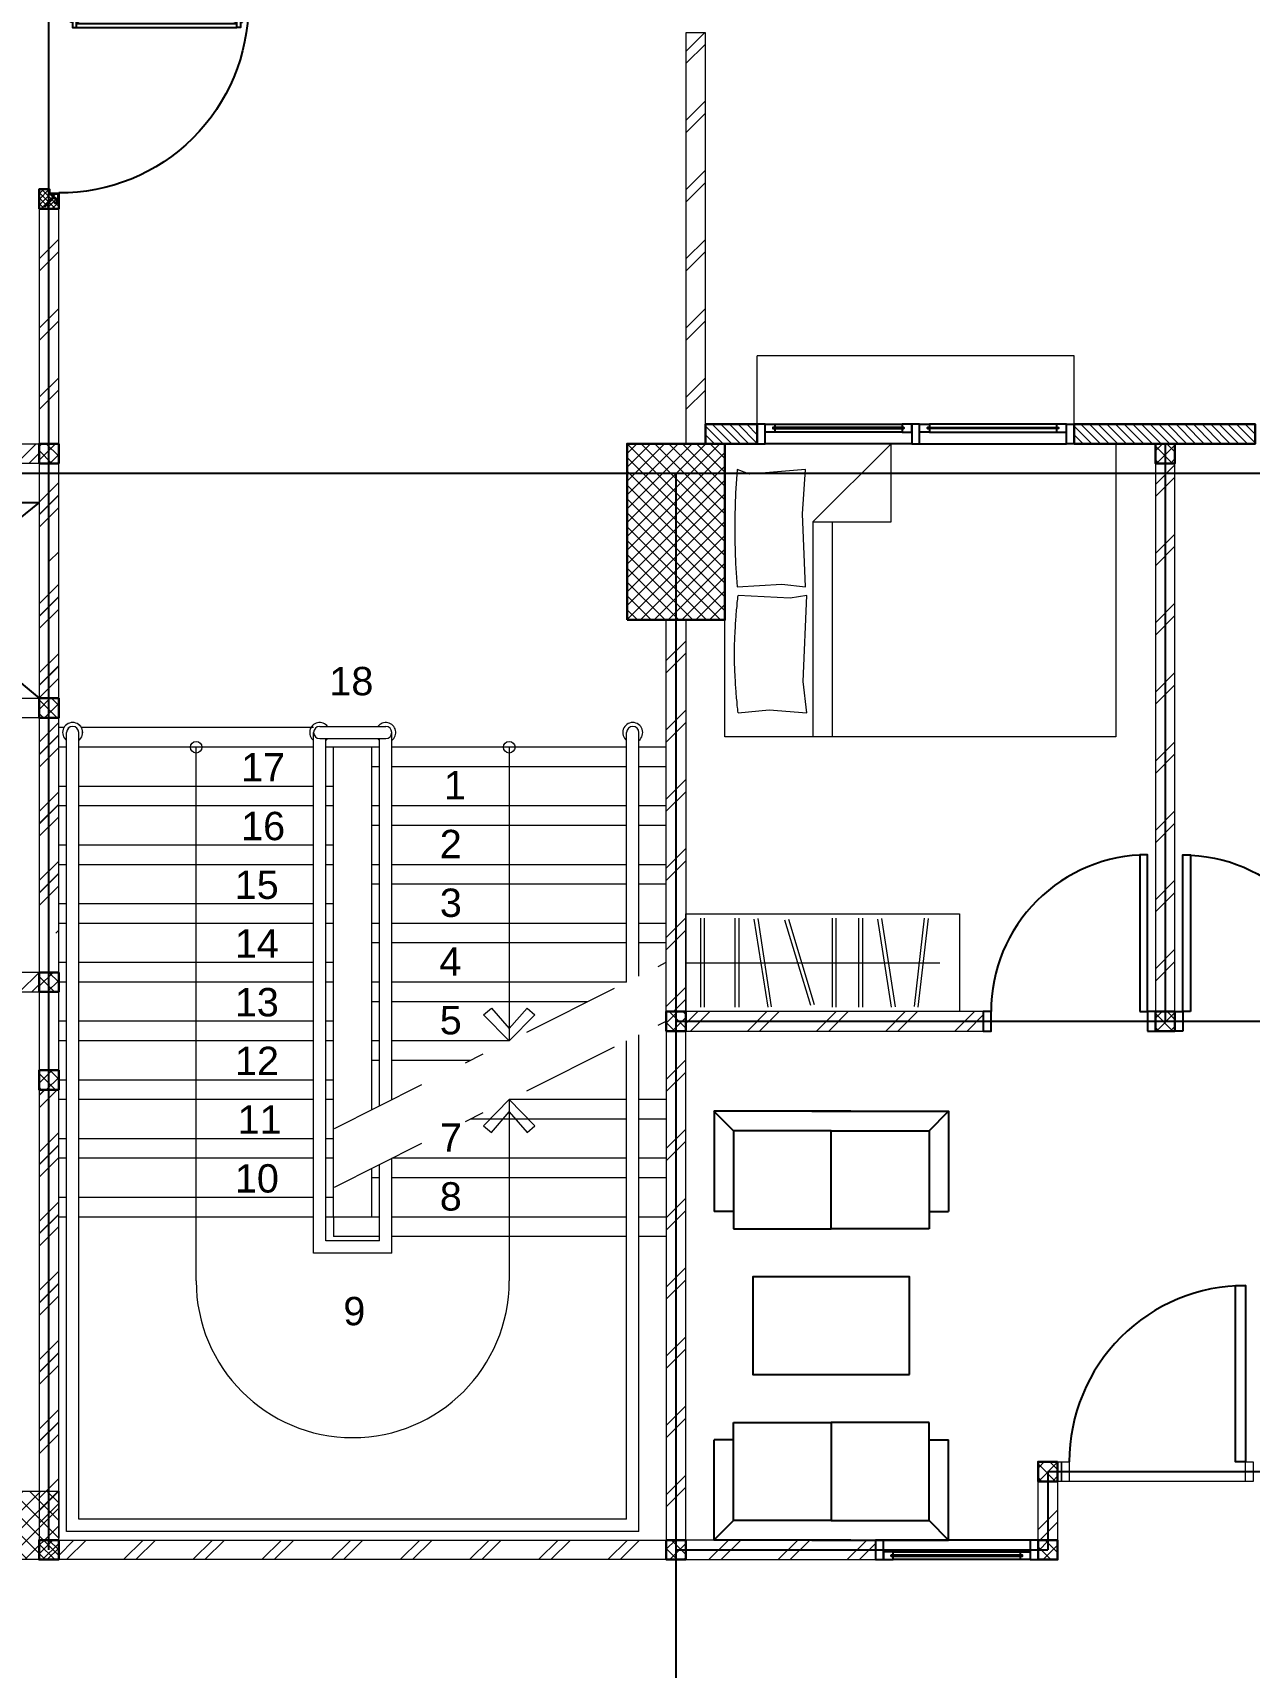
# Model space of a CAD drawing. Header units: millimetres. Extents: x -324 to 75, y -297 to 70.
# Drawn here: x -44.99 to -38.78, y 4.88 to 13.23 of the extents above; entities that cross this region are included whole.
import ezdxf

# ---------------------------------------------------------------- set-up
doc = ezdxf.new("R2010")
doc.units = ezdxf.units.MM
doc.linetypes.add('ACAD_ISO02W100', pattern=[15, 12, -3])
doc.linetypes.add('DASHDOT', pattern=[1, 0.5, -0.25, 0, -0.25])
doc.layers.get('defpoints').update_dxf_attribs({"color": 1})
for name, color, linetype, lineweight in [('ars', 11, 'Continuous', 0), ('ars @ 1', 11, 'Continuous', 0), ('ARSIR', 31, 'Continuous', 5), ('KOL', 1, 'Continuous', 30), ('KOLOM', 4, 'Continuous', 9), ('lan', 7, 'Continuous', 15), ('NOT', 7, 'Continuous', 20), ('Stair', 7, 'Continuous', 15), ('tem', 5, 'Continuous', 20)]:
    doc.layers.add(name, color=color, linetype=linetype, lineweight=lineweight)
doc.layers.add('as', color=1, linetype='Continuous', plot=False)
for name, color, linetype in [('FURNITURE', 68, 'Continuous'), ('HID', 1, 'Continuous'), ('Kusen', 30, 'Continuous'), ('STL', 6, 'Continuous')]:
    doc.layers.add(name, color=color, linetype=linetype)
doc.styles.get("Standard").update_dxf_attribs({"font": 'arial.ttf'})
pattern_1 = [(225, (1.1, 1e-06), (-0.014142, 0.014142), []), (135, (1.1, 1e-06), (0.014142, 0.014142), [])]
pattern_2 = [(315, (-2e-13, 1e-06), (0.014142, 0.014142), []), (45, (-2e-13, 1e-06), (-0.014142, 0.014142), [])]
pattern_3 = [(45, (55.7438, -0.8551), (-0.1767767, 0.1767767), []), (45, (55.8063, -0.8551), (-0.1767767, 0.1767767), [])]

# ---------------------------------------------------------------- blocks, each defined once
blk = doc.blocks.new("k2'")
at = {"layer": 'ars'}
h = blk.add_hatch(dxfattribs=at)
h.set_pattern_fill('_USER', color=256, scale=0.05, angle=45, double=1, pattern_type=0)
h.set_pattern_definition([(45, (0, -4.95), (-0.03535534, 0.03535534), []), (135, (0, -4.95), (-0.03535534, -0.03535534), [])])
h.paths.add_polyline_path([(-0.25, -0.45), (0.25, -0.45), (0.25, 0.45), (-0.25, 0.45)])
at = {"layer": 'KOL'}
blk.add_lwpolyline([(-0.25, -0.45), (0.25, -0.45), (0.25, 0.45), (-0.25, 0.45)], close=True, dxfattribs=at)
blk = doc.blocks.new('K 10.10')
at = {"layer": 'ars'}
h = blk.add_hatch(dxfattribs=at)
h.set_pattern_fill('_USER', color=256, scale=0.05, angle=45, double=1, pattern_type=0)
h.set_pattern_definition([(45, (0, 0), (-0.035355339, 0.035355339), []), (135, (0, 0), (-0.035355339, -0.035355339), [])])
h.paths.add_polyline_path([(1560.5383, 1380.4069), (1560.6383, 1380.4069), (1560.6383, 1380.5069), (1560.5383, 1380.5069)])
at = {"layer": 'KOL'}
blk.add_lwpolyline([(1560.5383, 1380.4069), (1560.6383, 1380.4069), (1560.6383, 1380.5069), (1560.5383, 1380.5069)], close=True, dxfattribs=at)
blk = doc.blocks.new('D-P90')
at = {"layer": 'ars'}
h = blk.add_hatch(dxfattribs=at)
h.set_pattern_fill('ANSI37', color=256, scale=0.005, angle=-90, style=0)
h.set_pattern_definition([(45, (-1350.94906, -1248.591899), (0.01122532015, -0.01122532015), []), (315, (-1350.94906, -1248.591899), (-0.01122532015, -0.01122532015), [])])
h.paths.add_polyline_path([(0.009, -0.1833, -0.414214), (0.01, -0.1843), (0.01, -1.1162, -0.414214), (0.009, -1.1172), (-0.0345, -1.1172, 0.414214), (-0.037, -1.1197), (-0.037, -1.142, -1), (-0.0385, -1.142), (-0.0385, -0.1585, -1), (-0.037, -0.1585), (-0.037, -0.1808, 0.414214), (-0.0345, -0.1833)])
at = {"layer": 'as'}
for p, q in [((-0.0395, -0.1577), (-0.0457, -0.1577)), ((-0.0425, -0.1608), (-0.0425, -0.1546))]:
    blk.add_line(p, q, dxfattribs=at)
at = {"layer": 'HID'}
for p, q in [((-0.0437, -0.1248), (-0.0915, -0.077)), ((-0.0423, -0.1234), (-0.0907, -0.075)), ((0.9423, -0.1234), (0.9907, -0.075)), ((0.9437, -0.1248), (0.9915, -0.077)), ((-0.0657, -0.147), (-0.023, -0.1043)), ((-0.0628, -0.147), (-0.023, -0.1072)), ((0.9657, -0.147), (0.923, -0.1043)), ((0.9628, -0.147), (0.923, -0.1072))]:
    blk.add_line(p, q, dxfattribs=at)
for points in [[(-0.0439, -0.1252), (-0.044, -0.1251), (-0.042, -0.1231), (-0.0419, -0.1232)], [(0.9439, -0.1252), (0.944, -0.1251), (0.942, -0.1231), (0.9419, -0.1232)]]:
    blk.add_lwpolyline(points, dxfattribs=at)
at = {"layer": 'KOL'}
blk.add_line((0.97, -0.13), (0.97, -0.15), dxfattribs=at)
at = {"layer": 'Kusen'}
for p, q in [((-0.0422, -0.1567), (-0.0378, -0.1577)), ((-0.0419, -0.1553), (-0.0376, -0.1562))]:
    blk.add_line(p, q, dxfattribs=at)
at = {"layer": 'Kusen', "ltscale": 2}
for p, q in [((-0.0986, -0.2206), (-0.0986, -1.0599)), ((-0.0786, -0.2406), (-0.0786, -1.0599)), ((-0.074, -0.2106), (-0.04, -0.2106)), ((-0.074, -0.2206), (-0.074, -0.2106)), ((-0.074, -0.2506), (-0.074, -0.2406)), ((-0.0615, -0.2506), (-0.0615, -0.2106)), ((-0.04, -0.2506), (-0.04, -0.2106)), ((0.0455, -0.2106), (0.0115, -0.2106)), ((0.0115, -0.2506), (0.0115, -0.2106)), ((0.033, -0.2506), (0.033, -0.2106)), ((0.0455, -0.2206), (0.0455, -0.2106)), ((0.0455, -0.2506), (0.0455, -0.2406)), ((0.0528, -0.2406), (0.0528, -1.0599)), ((0.0728, -0.2206), (0.0728, -1.0599)), ((-0.074, -0.2506), (-0.04, -0.2506)), ((0.0455, -0.2506), (0.0115, -0.2506)), ((-0.074, -1.0499), (-0.04, -1.0499)), ((-0.074, -1.0499), (-0.074, -1.0599)), ((-0.074, -1.0799), (-0.074, -1.0899)), ((-0.0615, -1.0499), (-0.0615, -1.0899)), ((-0.04, -1.0499), (-0.04, -1.0899)), ((0.0455, -1.0499), (0.0115, -1.0499)), ((0.0115, -1.0499), (0.0115, -1.0899)), ((0.033, -1.0499), (0.033, -1.0899)), ((0.0455, -1.0499), (0.0455, -1.0599)), ((0.0455, -1.0799), (0.0455, -1.0899)), ((-0.074, -1.0899), (-0.04, -1.0899)), ((0.0455, -1.0899), (0.0115, -1.0899))]:
    blk.add_line(p, q, dxfattribs=at)
for points in [[(-0.0986, -0.2406), (-0.0615, -0.2406), (-0.0615, -0.2206), (-0.0986, -0.2206), (-0.0986, -0.2406)], [(0.0728, -0.2406), (0.033, -0.2406), (0.033, -0.2206), (0.0728, -0.2206), (0.0728, -0.2406)], [(-0.1013, -1.0599), (-0.0615, -1.0599), (-0.0615, -1.0799), (-0.1013, -1.0799), (-0.1013, -1.0599)], [(0.0728, -1.0599), (0.033, -1.0599), (0.033, -1.0799), (0.0728, -1.0799), (0.0728, -1.0599)]]:
    blk.add_lwpolyline(points, dxfattribs=at)
at = {"layer": 'Kusen'}
blk.add_circle((-0.0425, -0.1577), 0.001, dxfattribs=at)
for radius, start, end in [(0.0025, 75.78042, 11.38506), (0.9611, 270, 0.45972)]:
    blk.add_arc((-0.0425, -0.1577), radius, start, end, dxfattribs=at)
at = {"layer": 'STL'}
for p, q in [((-0.0385, -0.1585), (-0.0385, -1.142)), ((-0.037, -0.1808), (-0.037, -0.1585)), ((-0.0345, -0.1833), (0.009, -0.1833)), ((0.01, -0.1843), (0.01, -1.1162)), ((-0.037, -1.1197), (-0.037, -1.142)), ((-0.0345, -1.1172), (0.009, -1.1172))]:
    blk.add_line(p, q, dxfattribs=at)
for points in [[(0, -0.1002), (0, -0.1032), (-0.0185, -0.1032, 0.414214), (-0.02, -0.1047), (-0.02, -0.148, -0.414214), (-0.022, -0.15), (-0.068, -0.15, -0.414214), (-0.07, -0.148), (-0.07, -0.13), (-0.067, -0.13), (-0.067, -0.1455, 0.414214), (-0.0655, -0.147), (-0.0245, -0.147, 0.414214), (-0.023, -0.1455), (-0.023, -0.1022, -0.414214), (-0.021, -0.1002)], [(0.9, -0.1002), (0.9, -0.1032), (0.9185, -0.1032, -0.414214), (0.92, -0.1047), (0.92, -0.148, 0.414214), (0.922, -0.15), (0.968, -0.15, 0.414214), (0.97, -0.148), (0.97, -0.13), (0.967, -0.13), (0.967, -0.1455, -0.414214), (0.9655, -0.147), (0.9245, -0.147, -0.414214), (0.923, -0.1455), (0.923, -0.1022, 0.414214), (0.921, -0.1002)]]:
    blk.add_lwpolyline(points, format="xyb", close=True, dxfattribs=at)
blk.add_lwpolyline([(0.009, -0.1818), (-0.0345, -0.1818, -0.414214), (-0.0355, -0.1808), (-0.0355, -0.1585, 1), (-0.04, -0.1585), (-0.04, -1.142, 1), (-0.0355, -1.142), (-0.0355, -1.1197, -0.414214), (-0.0345, -1.1187), (0.009, -1.1187, 0.414214), (0.0115, -1.1162), (0.0115, -0.1843)], format="xyb", dxfattribs=at)
for centre, radius, start, end in [((-0.0377, -0.1585), 0.00075, 0, 180), ((-0.0345, -0.1808), 0.0025, 180, 270), ((0.009, -0.1843), 0.0025, 360, 90), ((0.009, -0.1843), 0.001, 360, 90), ((-0.0377, -1.142), 0.00075, 180, 0), ((-0.0345, -1.1197), 0.0025, 90, 180), ((0.009, -1.1162), 0.001, 270, 0)]:
    blk.add_arc(centre, radius, start, end, dxfattribs=at)
blk = doc.blocks.new('PINTU DARURAT')
at = {"layer": 'ARSIR'}
h = blk.add_hatch(dxfattribs=at)
h.set_pattern_fill('_USER', color=256, scale=0.02, angle=315, style=0, double=1, pattern_type=0)
h.set_pattern_definition(pattern_2)
edge = h.paths.add_edge_path()
edge.add_line((0, 0), (0.1, 0))
edge.add_line((0.1, 0), (0.1, 0.0502))
edge.add_line((0.1, 0.0502), (0.077, 0.0502))
edge.add_line((0.077, 0.0502), (0.077, 0.0955))
edge.add_arc((0.0755, 0.0955), 0.0015, 360, 450)
edge.add_line((0.0755, 0.097), (0.0345, 0.097))
edge.add_arc((0.0345, 0.0955), 0.0015, 90, 180)
edge.add_line((0.033, 0.0955), (0.033, 0.08))
edge.add_line((0.033, 0.08), (0.03, 0.08))
edge.add_line((0.03, 0.08), (0.03, 0.1))
edge.add_line((0.03, 0.1), (0, 0.1))
edge.add_line((0, 0.1), (0, 0))
h = blk.add_hatch(dxfattribs=at)
h.set_pattern_fill('_USER', color=256, scale=0.02, angle=315, style=0, double=1, pattern_type=0)
h.set_pattern_definition(pattern_2)
edge = h.paths.add_edge_path()
edge.add_line((0, 0), (0.1, 0))
edge.add_line((0.1, 0), (0.1, 0.0502))
edge.add_line((0.1, 0.0502), (0.077, 0.0502))
edge.add_line((0.077, 0.0502), (0.077, 0.0955))
edge.add_arc((0.0755, 0.0955), 0.0015, 360, 450)
edge.add_line((0.0755, 0.097), (0.0345, 0.097))
edge.add_arc((0.0345, 0.0955), 0.0015, 90, 180)
edge.add_line((0.033, 0.0955), (0.033, 0.08))
edge.add_line((0.033, 0.08), (0.03, 0.08))
edge.add_line((0.03, 0.08), (0.03, 0.1))
edge.add_line((0.03, 0.1), (0, 0.1))
edge.add_line((0, 0.1), (0, 0))
h = blk.add_hatch(dxfattribs=at)
h.set_pattern_fill('_USER', color=256, scale=0.02, angle=315, style=0, double=1, pattern_type=0)
h.set_pattern_definition(pattern_1)
edge = h.paths.add_edge_path()
edge.add_line((1.1, 0), (1, 0))
edge.add_line((1, 0), (1, 0.0502))
edge.add_line((1, 0.0502), (1.023, 0.0502))
edge.add_line((1.023, 0.0502), (1.023, 0.0955))
edge.add_arc((1.0245, 0.0955), 0.0015, -630, -540, ccw=False)
edge.add_line((1.0245, 0.097), (1.0655, 0.097))
edge.add_arc((1.0655, 0.0955), 0.0015, -360, -270, ccw=False)
edge.add_line((1.067, 0.0955), (1.067, 0.08))
edge.add_line((1.067, 0.08), (1.07, 0.08))
edge.add_line((1.07, 0.08), (1.07, 0.1))
edge.add_line((1.07, 0.1), (1.1, 0.1))
edge.add_line((1.1, 0.1), (1.1, 0))
h = blk.add_hatch(dxfattribs=at)
h.set_pattern_fill('_USER', color=256, scale=0.02, angle=315, style=0, double=1, pattern_type=0)
h.set_pattern_definition(pattern_1)
edge = h.paths.add_edge_path()
edge.add_line((1.1, 0), (1, 0))
edge.add_line((1, 0), (1, 0.0502))
edge.add_line((1, 0.0502), (1.023, 0.0502))
edge.add_line((1.023, 0.0502), (1.023, 0.0955))
edge.add_arc((1.0245, 0.0955), 0.0015, -630, -540, ccw=False)
edge.add_line((1.0245, 0.097), (1.0655, 0.097))
edge.add_arc((1.0655, 0.0955), 0.0015, -360, -270, ccw=False)
edge.add_line((1.067, 0.0955), (1.067, 0.08))
edge.add_line((1.067, 0.08), (1.07, 0.08))
edge.add_line((1.07, 0.08), (1.07, 0.1))
edge.add_line((1.07, 0.1), (1.1, 0.1))
edge.add_line((1.1, 0.1), (1.1, 0))
at = {"layer": 'KOL'}
blk.add_line((1.1, 0.1), (1.1, 0), dxfattribs=at)
blk.add_line((1.1, 0.1), (1.1, 0), dxfattribs=at)
blk.add_line((1.1, 0.1), (1.1, 0), dxfattribs=at)
blk.add_line((1.1, 0.1), (1.1, 0), dxfattribs=at)
for points in [[(0, 0), (0.1, 0), (0.1, 0.0502), (0.077, 0.0502), (0.077, 0.0955, 0.414214), (0.0755, 0.097), (0.0345, 0.097, 0.414214), (0.033, 0.0955), (0.033, 0.08), (0.03, 0.08), (0.03, 0.1), (0, 0.1)], [(0, 0), (0.1, 0), (0.1, 0.0502), (0.077, 0.0502), (0.077, 0.0955, 0.414214), (0.0755, 0.097), (0.0345, 0.097, 0.414214), (0.033, 0.0955), (0.033, 0.08), (0.03, 0.08), (0.03, 0.1), (0, 0.1)], [(1.1, 0), (1, 0), (1, 0.0502), (1.023, 0.0502), (1.023, 0.0955, -0.414214), (1.0245, 0.097), (1.0655, 0.097, -0.414214), (1.067, 0.0955), (1.067, 0.08), (1.07, 0.08), (1.07, 0.1), (1.1, 0.1)], [(1.1, 0), (1, 0), (1, 0.0502), (1.023, 0.0502), (1.023, 0.0955, -0.414214), (1.0245, 0.097), (1.0655, 0.097, -0.414214), (1.067, 0.0955), (1.067, 0.08), (1.07, 0.08), (1.07, 0.1), (1.1, 0.1)]]:
    blk.add_lwpolyline(points, format="xyb", close=True, dxfattribs=at)
at = {"layer": 'Kusen', "xscale": -1, "rotation": 180}
blk.add_blockref('D-P90', (0.1, -0.05), dxfattribs=at)
blk = doc.blocks.new('T. J1')
at = {"layer": 'Kusen'}
for p, q in [((-0.7188, 0.1), (-0.0688, 0.1)), ((0.7212, 0.1), (0.0712, 0.1)), ((-0.0188, 0), (-0.7688, 0)), ((-0.0688, 0.06), (-0.7188, 0.06)), ((0.0212, 0), (0.7712, 0)), ((0.0712, 0.06), (0.7212, 0.06))]:
    blk.add_line(p, q, dxfattribs=at)
for points in [[(-0.8088, 0), (-0.7688, 0), (-0.7688, 0.1), (-0.8088, 0.1)], [(-0.0188, 0), (0.0212, 0), (0.0212, 0.1), (-0.0188, 0.1)], [(0.8112, 0), (0.7712, 0), (0.7712, 0.1), (0.8112, 0.1)]]:
    blk.add_lwpolyline(points, close=True, dxfattribs=at)
for points in [[(-0.7188, 0.0775), (-0.7188, 0.06), (-0.7688, 0.06), (-0.7688, 0.1), (-0.7188, 0.1), (-0.7188, 0.0825), (-0.7288, 0.0825), (-0.7288, 0.0775), (-0.7188, 0.0775)], [(-0.0688, 0.0775), (-0.0688, 0.06), (-0.0188, 0.06), (-0.0188, 0.1), (-0.0688, 0.1), (-0.0688, 0.0825), (-0.0588, 0.0825), (-0.0588, 0.0775), (-0.0688, 0.0775)], [(0.0712, 0.0775), (0.0712, 0.06), (0.0212, 0.06), (0.0212, 0.1), (0.0712, 0.1), (0.0712, 0.0825), (0.0612, 0.0825), (0.0612, 0.0775), (0.0712, 0.0775)], [(0.7212, 0.0775), (0.7212, 0.06), (0.7712, 0.06), (0.7712, 0.1), (0.7212, 0.1), (0.7212, 0.0825), (0.7312, 0.0825), (0.7312, 0.0775), (0.7212, 0.0775)]]:
    blk.add_lwpolyline(points, dxfattribs=at)
at = {"layer": 'Kusen', "color": 141}
for points in [[(-0.7288, 0.0775), (-0.0588, 0.0775), (-0.0588, 0.0825), (-0.7288, 0.0825)], [(0.7312, 0.0775), (0.0612, 0.0775), (0.0612, 0.0825), (0.7312, 0.0825)]]:
    blk.add_lwpolyline(points, close=True, dxfattribs=at)
blk = doc.blocks.new('P.80')
at = {"layer": 'Kusen'}
for points in [[(-69.8094, -74.8368), (-69.7694, -74.8368), (-69.7694, -74.0368), (-69.8094, -74.0368)], [(-70.6094, -74.9368), (-70.5694, -74.9368), (-70.5694, -74.8368), (-70.6094, -74.8368)], [(-69.7694, -74.9368), (-69.7294, -74.9368), (-69.7294, -74.8368), (-69.7694, -74.8368)]]:
    blk.add_lwpolyline(points, close=True, dxfattribs=at)
blk.add_arc((-69.7694, -74.8368), 0.8, 90, 180, dxfattribs=at)
blk = doc.blocks.new('P-90')
at = {"layer": 'Kusen'}
blk.add_lwpolyline([(374.6908, -21.5979), (374.7408, -21.5979), (374.7408, -22.4979), (374.6908, -22.4979)], close=True, dxfattribs=at)
at = {"layer": 'Kusen', "lineweight": 9}
for points in [[(373.8008, -22.4979), (373.8408, -22.4979), (373.8408, -22.5979), (373.8008, -22.5979)], [(374.7408, -22.4979), (374.7808, -22.4979), (374.7808, -22.5979), (374.7408, -22.5979)]]:
    blk.add_lwpolyline(points, close=True, dxfattribs=at)
at = {"layer": 'Kusen'}
blk.add_arc((374.7408, -22.4979), 0.9, 90, 180, dxfattribs=at)
blk = doc.blocks.new('BED1')
at = {"color": 0, "linetype": 'Continuous'}
for points in [[(1.9976, 0), (1.9976, 1.4976), (0, 1.4976), (0, 0), (1.9976, 0)], [(1.5484, 1.0993), (1.1489, 1.0993), (1.1489, 1.4976), (1.5484, 1.0993)], [(1.9346, 1.3656), (1.9443, 1.2458), (1.9467, 1.1259), (1.9467, 1.0061), (1.9443, 0.8862), (1.9346, 0.7663), (1.707, 0.7809), (1.586, 0.7663), (1.6017, 1.1404), (1.586, 1.3656), (1.8717, 1.3426), (1.9346, 1.3656)], [(1.4492, 1.0993), (1.4492, 0)], [(1.5484, 1.0993), (1.5484, 0)], [(1.9298, 0.1235), (1.7724, 0.138), (1.5799, 0.1235), (1.5981, 0.2833), (1.5799, 0.7228), (1.6634, 0.7094), (1.9298, 0.7228)], [(1.9298, 0.1235), (1.931, 0.1332), (1.9322, 0.1429), (1.9334, 0.1513), (1.9346, 0.161), (1.9346, 0.1707), (1.9358, 0.1804), (1.937, 0.1889), (1.9383, 0.1985), (1.9383, 0.2082), (1.9395, 0.2179), (1.9407, 0.2264), (1.9407, 0.2361), (1.9419, 0.2458), (1.9419, 0.2542), (1.9431, 0.2639), (1.9431, 0.2736), (1.9443, 0.2833), (1.9443, 0.2918), (1.9455, 0.3015), (1.9455, 0.3111), (1.9455, 0.3208), (1.9467, 0.3293), (1.9467, 0.339), (1.9467, 0.3487), (1.9467, 0.3584), (1.9479, 0.3668), (1.9479, 0.3765), (1.9479, 0.3862), (1.9479, 0.3959), (1.9479, 0.4044), (1.9479, 0.414), (1.9479, 0.4237), (1.9479, 0.4334), (1.9479, 0.4419), (1.9479, 0.4516), (1.9479, 0.4613), (1.9479, 0.4709), (1.9479, 0.4794), (1.9467, 0.4891), (1.9467, 0.4988), (1.9467, 0.5085), (1.9467, 0.5169), (1.9455, 0.5266), (1.9455, 0.5363), (1.9455, 0.546), (1.9443, 0.5545), (1.9443, 0.5642), (1.9431, 0.5738), (1.9431, 0.5835), (1.9419, 0.592), (1.9419, 0.6017), (1.9407, 0.6114), (1.9407, 0.6199), (1.9395, 0.6295), (1.9383, 0.6392), (1.9383, 0.6489), (1.937, 0.6574), (1.9358, 0.6671), (1.9346, 0.6768), (1.9346, 0.6864), (1.9334, 0.6949), (1.9322, 0.7046), (1.931, 0.7143), (1.9298, 0.7228)]]:
    blk.add_lwpolyline(points, dxfattribs=at)
blk = doc.blocks.new('LEMARI1')
for points in [[(0.6998, 0.4988), (-0.6998, 0.4988)], [(-0.6998, 0), (0.6998, 0), (0.6998, 0.4988), (-0.6998, 0.4988), (-0.6998, 0)], [(-0.5387, 0.4758), (-0.4855, 0.023)], [(-0.4685, 0.0254), (-0.5206, 0.477)], [(-0.3002, 0.4746), (-0.3705, 0.0242)], [(-0.3523, 0.0218), (-0.2821, 0.4709)], [(-0.2034, 0.477), (-0.2034, 0.0218)], [(-0.1852, 0.0218), (-0.1852, 0.477)], [(-0.0678, 0.477), (-0.0678, 0.0218)], [(-0.0496, 0.0218), (-0.0496, 0.477)], [(0.1755, 0.4722), (0.0436, 0.0363)], [(0.0605, 0.0315), (0.1937, 0.4673)], [(0.3317, 0.4746), (0.2627, 0.0242)], [(0.2797, 0.0218), (0.3499, 0.4709)], [(0.4286, 0.477), (0.4286, 0.0218)], [(0.4467, 0.0218), (0.4467, 0.477)], [(0.6053, 0.477), (0.6053, 0.0218)], [(0.6235, 0.0218), (0.6235, 0.477)], [(0.6998, 0.2494), (-0.5993, 0.2494)]]:
    blk.add_lwpolyline(points)
blk = doc.blocks.new('tamu02')
at = {"linetype": 'Continuous'}
for points in [[(-0.5005, 1.2448), (-0.5998, 1.3453)], [(0.1005, 1.3453), (-0.5985, 1.3453), (-0.5985, 0.8339)], [(-0.0993, 1.3453), (0.5998, 1.3453), (0.5998, 0.8339)], [(0.5005, 1.2448), (0.5998, 1.3453)], [(-0.4993, 0.7444), (0, 0.7444), (0, 1.2448), (-0.4993, 1.2448), (-0.4993, 0.7444)], [(0.5005, 0.7444), (0, 0.7444), (0, 1.2448), (0.5005, 1.2448), (0.5005, 0.7444)], [(-0.4993, 0.8339), (-0.5985, 0.8339)], [(0.5005, 0.8339), (0.5998, 0.8339)], [(-0.4993, -0.2444), (0, -0.2444), (0, -0.7448), (-0.4993, -0.7448), (-0.4993, -0.2444)], [(0.5005, -0.2444), (0, -0.2444), (0, -0.7448), (0.5005, -0.7448), (0.5005, -0.2444)], [(0.1005, -0.8453), (-0.5985, -0.8453), (-0.5985, -0.3339)], [(-0.4993, -0.3339), (-0.5985, -0.3339)], [(-0.0993, -0.8453), (0.5998, -0.8453), (0.5998, -0.3339)], [(0.5005, -0.3339), (0.5998, -0.3339)], [(-0.5005, -0.7448), (-0.5998, -0.8453)], [(0.5005, -0.7448), (0.5998, -0.8453)]]:
    blk.add_lwpolyline(points, dxfattribs=at)
blk.add_lwpolyline([(0.4, 0.5), (0.4, 0), (-0.4, 0), (-0.4, 0.5), (0.4, 0.5)])
blk = doc.blocks.new('T. J2')
at = {"layer": 'Kusen'}
for p, q in [((-0.3692, 0.1), (0.2808, 0.1)), ((-0.4192, 0), (0.3308, 0)), ((0.2808, 0.06), (-0.3692, 0.06))]:
    blk.add_line(p, q, dxfattribs=at)
for points in [[(-0.4592, 0), (-0.4192, 0), (-0.4192, 0.1), (-0.4592, 0.1)], [(0.3308, 0), (0.3708, 0), (0.3708, 0.1), (0.3308, 0.1)]]:
    blk.add_lwpolyline(points, close=True, dxfattribs=at)
for points in [[(-0.3692, 0.0775), (-0.3692, 0.06), (-0.4192, 0.06), (-0.4192, 0.1), (-0.3692, 0.1), (-0.3692, 0.0825), (-0.3792, 0.0825), (-0.3792, 0.0775), (-0.3692, 0.0775)], [(0.2808, 0.0775), (0.2808, 0.06), (0.3308, 0.06), (0.3308, 0.1), (0.2808, 0.1), (0.2808, 0.0825), (0.2908, 0.0825), (0.2908, 0.0775), (0.2808, 0.0775)]]:
    blk.add_lwpolyline(points, dxfattribs=at)
at = {"layer": 'Kusen', "color": 141}
blk.add_lwpolyline([(-0.3792, 0.0775), (0.2908, 0.0775), (0.2908, 0.0825), (-0.3792, 0.0825)], close=True, dxfattribs=at)
blk = doc.blocks.new('typikal-1a')
at = {"layer": 'as'}
for p, q in [((0, 5.5), (1.9, 5.5)), ((1.9, 5.1), (1.9, 5.5)), ((1.9, 5.1), (3, 5.1)), ((0, 2.8), (6.2, 2.8)), ((2.5, -0.15), (2.5, 2.8))]:
    blk.add_line(p, q, dxfattribs=at)
at = {"layer": 'KOL'}
blk.add_lwpolyline([(2.035, -0.15), (2.96, -0.15), (2.96, -0.25), (2.035, -0.25)], close=True, dxfattribs=at)
at = {"layer": 'lan'}
blk.add_line((2.91, 5.15), (2.01, 5.15), dxfattribs=at)
at = {"layer": 'tem'}
for points in [[(1.02, 5.45), (0.05, 5.45), (0.05, 5.55), (1.02, 5.55)], [(0.05, 2.85), (-0.05, 2.85), (-0.05, 5.45), (0.05, 5.45)], [(1.95, 5.45), (1.85, 5.45), (1.85, 5.15), (1.95, 5.15)], [(1.97, 5.15), (1.95, 5.15), (1.95, 5.05), (1.97, 5.05)], [(1.57, 2.75), (0.05, 2.75), (0.05, 2.85), (1.57, 2.85)], [(0.05, 2.75), (-0.05, 2.75), (-0.05, 0.75), (0.05, 0.75)], [(2.45, 2.75), (2.55, 2.75), (2.55, -0.05), (2.45, -0.05)]]:
    blk.add_lwpolyline(points, close=True, dxfattribs=at)
at = {"layer": 'ars', "rotation": 180}
for name, p in [('LEMARI1', (0.7498, 2.75)), ('BED1', (2.2476, 1.3476))]:
    blk.add_blockref(name, p, dxfattribs=at)
at = {"layer": 'FURNITURE'}
blk.add_blockref('tamu02', (0.7934, 4.1047), dxfattribs=at)
at = {"layer": 'KOLOM', "extrusion": (0, 0, -1), "zscale": -1}
for p in [(-1560.5883, -1374.9569), (-1562.4883, -1374.9569), (-1562.4883, -1375.3569), (-1560.5883, -1377.6569), (-1563.0883, -1377.6569), (-1563.0883, -1380.5569)]:
    blk.add_blockref('K 10.10', p, dxfattribs=at)
at = {"layer": 'Kusen', "xscale": -1}
blk.add_blockref('T. J2', (1.3908, 5.45), dxfattribs=at)
at = {"layer": 'Kusen', "xscale": -1, "rotation": 180}
for name, p in [('P-90', (-371.8308, -17.4479)), ('P.80', (72.1794, -72.0868)), ('T. J1', (1.2238, -0.15))]:
    blk.add_blockref(name, p, dxfattribs=at)
at = {"layer": 'Kusen', "rotation": 180}
blk.add_blockref('P.80', (-67.1794, -72.0868), dxfattribs=at)
blk = doc.blocks.new('LIFT TENGAH')
at = {"layer": 'ars'}
h = blk.add_hatch(dxfattribs=at)
h.set_pattern_fill('TEMBOK', color=256, scale=0.25)
h.set_pattern_definition([(45, (3.9628, -8.52464), (-0.1767767, 0.1767767), []), (45, (4.0253, -8.52464), (-0.1767767, 0.1767767), [])])
h.paths.add_polyline_path([(6.285, 5.6), (6.075, 5.6), (6.075, 5.7), (6.285, 5.7)])
h = blk.add_hatch(dxfattribs=at)
h.set_pattern_fill('TEMBOK', color=256, scale=0.25)
h.set_pattern_definition([(45, (-33.865, -7.775), (-0.1767767, 0.1767767), []), (45, (-33.8025, -7.775), (-0.1767767, 0.1767767), [])])
h.paths.add_polyline_path([(6.285, 5.6), (6.385, 5.6), (6.385, 5.1), (6.285, 5.1)])
h = blk.add_hatch(dxfattribs=at)
h.set_pattern_fill('TEMBOK', color=256, scale=0.25)
h.set_pattern_definition([(45, (-0.87266, -7.475), (-0.1767767, 0.1767767), []), (45, (-0.81016, -7.475), (-0.1767767, 0.1767767), [])])
h.paths.add_polyline_path([(6.385, 3.2), (6.385, 5), (6.285, 5), (6.285, 3.2)])
h = blk.add_hatch(dxfattribs=at)
h.set_pattern_fill('TEMBOK', color=256, scale=0.25)
h.set_pattern_definition([(315, (-2.11, 47.955), (-0.1767767, -0.1767767), []), (315, (-2.0475, 47.955), (-0.1767767, -0.1767767), [])])
h.paths.add_polyline_path([(6.285, 4.3), (5.085, 4.3), (5.085, 4.4), (6.285, 4.4)])
h = blk.add_hatch(dxfattribs=at)
h.set_pattern_fill('ANSI37', color=256, scale=0.02, style=0)
h.set_pattern_definition([(45, (250.513103, -153.6083), (-0.04490128, 0.04490128), []), (135, (250.513103, -153.6083), (-0.04490128, -0.04490128), [])])
h.paths.add_polyline_path([(4.088, 0.35), (4.088, 0), (6.385, 0), (6.385, 0.35)])
at = {"layer": 'ars @ 1'}
h = blk.add_hatch(dxfattribs=at)
h.set_pattern_fill('TEMBOK', color=256, scale=0.25)
h.set_pattern_definition([(45, (1555.54661, -439.5552), (-0.176776695, 0.176776695), []), (45, (1555.60911, -439.5552), (-0.176776695, 0.176776695), [])])
h.paths.add_polyline_path([(3.81, 3), (3.81, 2.9), (6.285, 2.9), (6.285, 3)])
h = blk.add_hatch(dxfattribs=at)
h.set_pattern_fill('TEMBOK', color=256, scale=0.25)
h.set_pattern_definition([(45, (1555.45412, -401.6752), (-0.176776695, 0.176776695), []), (45, (1555.51662, -401.6752), (-0.176776695, 0.176776695), [])])
h.paths.add_polyline_path([(6.285, 0.1), (6.385, 0.1), (6.385, 2.4), (6.285, 2.4)])
for points in [[(6.285, 5.4), (5.0475, 4.4)], [(5.085, 5.4), (6.285, 5.4)], [(5.085, 5.4), (6.285, 4.4)]]:
    blk.add_lwpolyline(points)
at = {"layer": 'ars'}
for p, q in [((6.4115, 4.25), (6.385, 4.25)), ((6.4115, 4.25), (6.385, 4.25)), ((6.425, 0.1438), (6.425, 4.225)), ((6.4875, 0.2063), (6.4875, 4.225)), ((6.425, 3.95), (6.385, 3.95)), ((6.425, 3.65), (6.385, 3.65)), ((6.425, 3.35), (6.385, 3.35)), ((6.425, 3.05), (6.385, 3.05)), ((6.425, 2.75), (6.385, 2.75)), ((6.425, 2.45), (6.385, 2.45)), ((6.425, 2.15), (6.385, 2.15)), ((6.425, 1.85), (6.385, 1.85))]:
    blk.add_line(p, q, dxfattribs=at)
for radius, start, end in [(0.0512, 307.57187, 232.42813), (0.0312, 0, 180)]:
    blk.add_arc((6.4563, 4.225), radius, start, end, dxfattribs=at)
at = {"layer": 'KOLOM', "linetype": 'ACAD_ISO02W100', "ltscale": 0.02}
blk.add_lwpolyline([(4.088, 0.35), (6.385, 0.35), (6.385, 0), (4.088, 0)], close=True, dxfattribs=at)
at = {"layer": 'lan'}
for p, q in [((6.425, 4.15), (6.385, 4.15)), ((6.425, 3.85), (6.385, 3.85)), ((6.425, 3.55), (6.385, 3.55)), ((6.425, 3.25), (6.385, 3.25)), ((6.425, 2.95), (6.385, 2.95)), ((6.425, 2.65), (6.385, 2.65)), ((6.425, 2.35), (6.385, 2.35)), ((6.425, 2.05), (6.385, 2.05)), ((6.425, 1.75), (6.385, 1.75))]:
    blk.add_line(p, q, dxfattribs=at)
at = {"layer": 'tem'}
for points in [[(6.285, 5.6), (6.075, 5.6), (6.075, 5.7), (6.285, 5.7)], [(6.385, 4.4), (6.385, 5.6), (6.285, 5.6), (6.285, 4.4)], [(6.285, 4.3), (5.085, 4.3), (5.085, 4.4), (6.285, 4.4)], [(6.385, 3), (6.385, 4.3), (6.285, 4.3), (6.285, 3)], [(3.81, 3), (3.81, 2.9), (6.285, 2.9), (6.285, 3)], [(6.285, 0.35), (6.385, 0.35), (6.385, 2.9), (6.285, 2.9)]]:
    blk.add_lwpolyline(points, close=True, dxfattribs=at)
at = {"layer": 'KOLOM', "extrusion": (0, 0, -1), "xscale": -1, "zscale": -1, "rotation": 180}
for p in [(-1566.9233, 1386.1069), (-1566.9233, 1384.8069), (-1566.9233, 1383.4069)]:
    blk.add_blockref('K 10.10', p, dxfattribs=at)
blk = doc.blocks.new('A-2')
at = {"layer": 'ars'}
h = blk.add_hatch(dxfattribs=at)
h.set_pattern_fill('TEMBOK', color=256, scale=0.25)
h.set_pattern_definition([(45, (3.70984, -35.19545), (-0.1767767, 0.1767767), []), (45, (3.77234, -35.19545), (-0.1767767, 0.1767767), [])])
h.paths.add_polyline_path([(10.96, 13.3695), (11.06, 13.3695), (11.06, 15.4695), (10.96, 15.4695)])
h = blk.add_hatch(dxfattribs=at)
h.set_pattern_fill('TEMBOK', color=256, scale=0.25)
h.set_pattern_definition([(45, (-32.495, 0.49455), (-0.1767767, 0.1767767), []), (45, (-32.4325, 0.49455), (-0.1767767, 0.1767767), [])])
h.paths.add_polyline_path([(7.655, 14.5695), (7.755, 14.5695), (7.755, 13.3695), (7.655, 13.3695)])
h = blk.add_hatch(dxfattribs=at)
h.set_pattern_fill('ANSI31', color=256, scale=0.25, angle=180, style=0)
h.set_pattern_definition([(135, (-474.312725, -326.73004), (0.0220970869, 0.0220970869), [])])
h.paths.add_polyline_path([(11.325, 13.3695), (11.06, 13.3695), (11.06, 13.4695), (11.325, 13.4695)])
h = blk.add_hatch(dxfattribs=at)
h.set_pattern_fill('ANSI31', color=256, scale=0.25, angle=180, style=0)
h.set_pattern_definition([(135, (-472.427725, -326.73004), (0.0220970869, 0.0220970869), [])])
h.paths.add_polyline_path([(13.87, 13.3695), (12.945, 13.3695), (12.945, 13.4695), (13.87, 13.4695)])
h = blk.add_hatch(dxfattribs=at)
h.set_pattern_fill('TEMBOK', color=256, scale=0.25)
h.set_pattern_definition([(45, (-32.495, -0.10545), (-0.1767767, 0.1767767), []), (45, (-32.4325, -0.10545), (-0.1767767, 0.1767767), [])])
h.paths.add_polyline_path([(7.655, 13.2695), (7.755, 13.2695), (7.755, 12.7695), (7.655, 12.7695)])
h = blk.add_hatch(dxfattribs=at)
h.set_pattern_fill('TEMBOK', color=256, scale=0.25)
h.set_pattern_definition(pattern_3)
h.paths.add_polyline_path([(13.46, 10.4695), (13.36, 10.4695), (13.36, 13.2695), (13.46, 13.2695)])
h = blk.add_hatch(dxfattribs=at)
h.set_pattern_fill('TEMBOK', color=256, scale=0.25)
h.set_pattern_definition([(45, (0.49733, 0.19455), (-0.1767767, 0.1767767), []), (45, (0.55983, 0.19455), (-0.1767767, 0.1767767), [])])
h.paths.add_polyline_path([(7.755, 10.8695), (7.755, 12.6695), (7.655, 12.6695), (7.655, 10.8695)])
h = blk.add_hatch(dxfattribs=at)
h.set_pattern_fill('TEMBOK', color=256, scale=0.25)
h.set_pattern_definition([(45, (53.2438, -1.7551), (-0.1767767, 0.1767767), []), (45, (53.3063, -1.7551), (-0.1767767, 0.1767767), [])])
h.paths.add_polyline_path([(10.86, 10.4695), (10.96, 10.4695), (10.96, 12.4695), (10.86, 12.4695)])
h = blk.add_hatch(dxfattribs=at)
h.set_pattern_fill('TEMBOK', color=256, scale=0.25)
h.set_pattern_definition(pattern_3)
h.paths.add_polyline_path([(10.96, 10.3695), (12.48, 10.3695), (12.48, 10.4695), (10.96, 10.4695)])
h = blk.add_hatch(dxfattribs=at)
h.set_pattern_fill('TEMBOK', color=256, scale=0.25)
h.set_pattern_definition([(45, (53.2438, -4.9551), (-0.1767767, 0.1767767), []), (45, (53.3063, -4.9551), (-0.1767767, 0.1767767), [])])
h.paths.add_polyline_path([(10.86, 7.7695), (10.96, 7.7695), (10.96, 10.3695), (10.86, 10.3695)])
h = blk.add_hatch(dxfattribs=at)
h.set_pattern_fill('TEMBOK', color=256, scale=0.25)
h.set_pattern_definition([(45, (55.1438, -7.2551), (-0.1767767, 0.1767767), []), (45, (55.2063, -7.2551), (-0.1767767, 0.1767767), [])])
h.paths.add_polyline_path([(12.86, 7.7695), (12.76, 7.7695), (12.76, 8.0695), (12.86, 8.0695)])
h = blk.add_hatch(dxfattribs=at)
h.set_pattern_fill('TEMBOK', color=256, scale=0.25)
h.set_pattern_definition([(45, (-32.49, 0.49455), (-0.1767767, 0.1767767), []), (45, (-32.4275, 0.49455), (-0.1767767, 0.1767767), [])])
h.paths.add_polyline_path([(10.86, 7.6695), (7.755, 7.6695), (7.755, 7.7695), (10.86, 7.7695)])
h = blk.add_hatch(dxfattribs=at)
h.set_pattern_fill('TEMBOK', color=256, scale=0.25)
h.set_pattern_definition([(45, (55.1938, -3.5551), (-0.1767767, 0.1767767), []), (45, (55.2563, -3.5551), (-0.1767767, 0.1767767), [])])
h.paths.add_polyline_path([(10.96, 7.6695), (11.93, 7.6695), (11.93, 7.7695), (10.96, 7.7695)])
at = {"layer": 'ars @ 1'}
h = blk.add_hatch(dxfattribs=at)
h.set_pattern_fill('TEMBOK', color=256, scale=0.25)
h.set_pattern_definition([(45, (1556.82412, -394.00565), (-0.176776695, 0.176776695), []), (45, (1556.88662, -394.00565), (-0.176776695, 0.176776695), [])])
h.paths.add_polyline_path([(7.655, 7.7695), (7.755, 7.7695), (7.755, 10.0695), (7.655, 10.0695)])
at = {"layer": 'ars'}
for p, q in [((7.7815, 11.9195), (7.755, 11.9195)), ((7.7815, 11.9195), (7.755, 11.9195)), ((7.795, 7.8133), (7.795, 11.8945)), ((7.8575, 7.8758), (7.8575, 11.8945)), ((9.0575, 11.9195), (7.871, 11.9195)), ((9.0575, 9.2358), (9.0575, 11.8945)), ((9.0888, 11.9258), (9.4262, 11.9258)), ((9.0888, 11.8633), (9.4262, 11.8633)), ((9.12, 9.2983), (9.12, 11.8633)), ((9.395, 9.9883), (9.395, 11.8633)), ((9.4575, 10.0195), (9.4575, 11.8945)), ((10.6575, 10.6195), (10.6575, 11.8945)), ((10.72, 10.6508), (10.72, 11.8945)), ((9.395, 11.7195), (9.355, 11.7195)), ((10.6575, 11.7195), (9.4575, 11.7195)), ((10.86, 11.7195), (10.72, 11.7195)), ((7.795, 11.6195), (7.755, 11.6195)), ((9.0575, 11.6195), (7.8575, 11.6195)), ((9.16, 11.6195), (9.12, 11.6195)), ((9.395, 11.4195), (9.355, 11.4195)), ((10.6575, 11.4195), (9.4575, 11.4195)), ((10.86, 11.4195), (10.72, 11.4195)), ((7.795, 11.3195), (7.755, 11.3195)), ((9.0575, 11.3195), (7.8575, 11.3195)), ((9.16, 11.3195), (9.12, 11.3195)), ((9.395, 11.1195), (9.355, 11.1195)), ((10.6575, 11.1195), (9.4575, 11.1195)), ((10.86, 11.1195), (10.72, 11.1195)), ((7.795, 11.0195), (7.755, 11.0195)), ((9.0575, 11.0195), (7.8575, 11.0195)), ((9.16, 11.0195), (9.12, 11.0195)), ((9.395, 10.8195), (9.355, 10.8195)), ((10.6575, 10.8195), (9.4575, 10.8195)), ((10.86, 10.8195), (10.72, 10.8195)), ((7.795, 10.7195), (7.755, 10.7195)), ((9.0575, 10.7195), (7.8575, 10.7195)), ((9.16, 10.7195), (9.12, 10.7195)), ((9.395, 10.5195), (9.355, 10.5195)), ((10.4575, 10.5195), (9.4575, 10.5195)), ((7.795, 10.4195), (7.755, 10.4195)), ((9.0575, 10.4195), (7.8575, 10.4195)), ((9.16, 10.4195), (9.12, 10.4195)), ((10.6575, 7.8758), (10.6575, 10.3195)), ((10.72, 7.8133), (10.72, 10.3508)), ((9.395, 10.2195), (9.355, 10.2195)), ((9.8575, 10.2195), (9.4575, 10.2195)), ((7.795, 10.1195), (7.755, 10.1195)), ((9.0575, 10.1195), (7.8575, 10.1195)), ((9.16, 10.1195), (9.12, 10.1195)), ((10.6575, 9.9195), (9.8575, 9.9195)), ((10.86, 9.9195), (10.72, 9.9195)), ((7.795, 9.8195), (7.755, 9.8195)), ((9.0575, 9.8195), (7.8575, 9.8195)), ((9.16, 9.8195), (9.12, 9.8195)), ((9.395, 9.2983), (9.395, 9.6883)), ((9.4575, 9.2358), (9.4575, 9.7195)), ((9.395, 9.6195), (9.355, 9.6195)), ((10.6575, 9.6195), (9.4575, 9.6195)), ((10.86, 9.6195), (10.72, 9.6195)), ((7.795, 9.5195), (7.755, 9.5195)), ((9.0575, 9.5195), (7.8575, 9.5195)), ((9.16, 9.5195), (9.12, 9.5195)), ((9.16, 9.4195), (9.16, 9.3195)), ((9.395, 9.2983), (9.12, 9.2983)), ((9.395, 9.3195), (9.16, 9.3195)), ((10.6575, 9.3195), (9.4575, 9.3195)), ((10.86, 9.3195), (10.72, 9.3195)), ((9.4575, 9.2358), (9.0575, 9.2358)), ((10.6575, 7.8758), (7.8575, 7.8758)), ((10.72, 7.8133), (7.795, 7.8133))]:
    blk.add_line(p, q, dxfattribs=at)
for centre, radius, start, end in [((7.8262, 11.8945), 0.0512, 307.57187, 232.42813), ((9.0888, 11.8945), 0.0512, 37.57187, 232.42813), ((9.4262, 11.8945), 0.0512, 307.57187, 142.42813), ((10.6887, 11.8945), 0.0512, 307.57187, 232.42813), ((7.8262, 11.8945), 0.0312, 0, 180), ((9.0888, 11.8945), 0.0312, 90, 270), ((9.0888, 11.8945), 0.0512, 307.57187, 322.42813), ((9.4262, 11.8945), 0.0512, 217.57187, 232.42813), ((9.4262, 11.8945), 0.0312, 270, 90), ((10.6887, 11.8945), 0.0312, 0, 180)]:
    blk.add_arc(centre, radius, start, end, dxfattribs=at)
at = {"layer": 'as'}
for p, q in [((7.705, 7.7195), (7.705, 15.7195)), ((-32.49, 13.2195), (41.91, 13.2195)), ((10.91, 0.1195), (10.91, 13.2195))]:
    blk.add_line(p, q, dxfattribs=at)
at = {"layer": 'KOL'}
blk.add_lwpolyline([(11.325, 13.3695), (11.06, 13.3695), (11.06, 13.4695), (11.325, 13.4695)], close=True, dxfattribs=at)
at = {"layer": 'lan'}
for p, q in [((12.945, 13.8195), (11.325, 13.8195)), ((11.325, 13.4695), (11.325, 13.8195)), ((12.945, 13.4695), (12.945, 13.8195)), ((7.795, 11.8195), (7.755, 11.8195)), ((9.0575, 11.8195), (7.8575, 11.8195)), ((8.4575, 9.0929), (8.4575, 11.8195)), ((9.355, 11.8195), (9.12, 11.8195)), ((9.16, 11.8195), (9.12, 11.8195)), ((9.16, 9.4195), (9.16, 11.8195)), ((9.395, 11.8195), (9.355, 11.8195)), ((9.355, 9.9683), (9.355, 11.8195)), ((10.6575, 11.8195), (9.4575, 11.8195)), ((10.0575, 11.8195), (10.0575, 10.3195)), ((10.86, 11.8195), (10.72, 11.8195)), ((7.795, 11.5195), (7.755, 11.5195)), ((9.0575, 11.5195), (7.8575, 11.5195)), ((9.16, 11.5195), (9.12, 11.5195)), ((9.395, 11.5195), (9.355, 11.5195)), ((10.6575, 11.5195), (9.4575, 11.5195)), ((10.86, 11.5195), (10.72, 11.5195)), ((7.795, 11.2195), (7.755, 11.2195)), ((9.0575, 11.2195), (7.8575, 11.2195)), ((9.16, 11.2195), (9.12, 11.2195)), ((9.395, 11.2195), (9.355, 11.2195)), ((10.6575, 11.2195), (9.4575, 11.2195)), ((10.86, 11.2195), (10.72, 11.2195)), ((7.795, 10.9195), (7.755, 10.9195)), ((9.0575, 10.9195), (7.8575, 10.9195)), ((9.16, 10.9195), (9.12, 10.9195)), ((9.395, 10.9195), (9.355, 10.9195)), ((10.6575, 10.9195), (9.4575, 10.9195)), ((10.86, 10.9195), (10.72, 10.9195)), ((7.795, 10.6195), (7.755, 10.6195)), ((9.0575, 10.6195), (7.8575, 10.6195)), ((9.16, 10.6195), (9.12, 10.6195)), ((9.395, 10.6195), (9.355, 10.6195)), ((10.6575, 10.6195), (9.4575, 10.6195)), ((7.795, 10.3195), (7.755, 10.3195)), ((9.0575, 10.3195), (7.8575, 10.3195)), ((9.16, 10.3195), (9.12, 10.3195)), ((9.395, 10.3195), (9.355, 10.3195)), ((10.0575, 10.3195), (9.4575, 10.3195)), ((7.795, 10.0195), (7.755, 10.0195)), ((9.0575, 10.0195), (7.8575, 10.0195)), ((9.16, 10.0195), (9.12, 10.0195)), ((10.6575, 10.0195), (10.0575, 10.0195)), ((10.0575, 10.0195), (10.0575, 9.0929)), ((10.86, 10.0195), (10.72, 10.0195)), ((7.795, 9.7195), (7.755, 9.7195)), ((9.0575, 9.7195), (7.8575, 9.7195)), ((9.16, 9.7195), (9.12, 9.7195)), ((10.6575, 9.7195), (9.4575, 9.7195)), ((10.86, 9.7195), (10.72, 9.7195)), ((9.355, 9.4195), (9.355, 9.6683)), ((7.795, 9.4195), (7.755, 9.4195)), ((9.0575, 9.4195), (7.8575, 9.4195)), ((9.395, 9.4195), (9.12, 9.4195)), ((10.6575, 9.4195), (9.4575, 9.4195)), ((10.86, 9.4195), (10.72, 9.4195))]:
    blk.add_line(p, q, dxfattribs=at)
at = {"layer": 'lan', "linetype": 'DASHDOT'}
for p, q in [((9.1638, 9.8727), (10.86, 10.7208)), ((9.1638, 9.5727), (10.86, 10.4208))]:
    blk.add_line(p, q, dxfattribs=at)
at = {"layer": 'lan', "ltscale": 2}
for points in [[(10.1489, 10.4874), (10.1883, 10.4533), (10.0575, 10.3195), (9.9267, 10.4533), (9.9661, 10.4874), (10.0575, 10.3819), (10.1489, 10.4874)], [(10.1489, 9.8517), (10.1883, 9.8858), (10.0575, 10.0195), (9.9267, 9.8858), (9.9661, 9.8517), (10.0575, 9.9572), (10.1489, 9.8517)]]:
    blk.add_lwpolyline(points, close=True, dxfattribs=at)
at = {"layer": 'lan'}
blk.add_arc((9.2575, 9.0929), 0.8, 180, 0, dxfattribs=at)
at = {"layer": 'Stair'}
for centre in [(8.4575, 11.8195), (10.0575, 11.8195)]:
    blk.add_circle(centre, 0.0296, dxfattribs=at)
at = {"layer": 'tem'}
for points in [[(11.06, 13.3695), (11.06, 15.4695), (10.96, 15.4695), (10.96, 13.3695)], [(7.755, 13.3695), (7.755, 14.5695), (7.655, 14.5695), (7.655, 13.3695)], [(7.755, 12.0695), (7.755, 13.2695), (7.655, 13.2695), (7.655, 12.0695)], [(7.755, 10.1695), (7.755, 11.9695), (7.655, 11.9695), (7.655, 10.1695)], [(7.655, 7.7695), (7.755, 7.7695), (7.755, 10.0695), (7.655, 10.0695)], [(10.86, 7.6695), (7.755, 7.6695), (7.755, 7.7695), (10.86, 7.7695)]]:
    blk.add_lwpolyline(points, close=True, dxfattribs=at)
at = {"color": 2, "rotation": 270}
blk.add_blockref('PINTU DARURAT', (7.655, 15.6695), dxfattribs=at)
blk.add_blockref('LIFT TENGAH', (1.37, 7.6695))
at = {"layer": 'KOL'}
blk.add_blockref("k2'", (10.91, 12.9195), dxfattribs=at)
at = {"layer": 'KOLOM', "extrusion": (0, 0, -1), "xscale": -1, "zscale": -1, "rotation": 180}
for p in [(-1568.2933, 1393.7764), (-1568.2933, 1392.4764), (-1568.2933, 1390.5764), (-1568.2933, 1388.1764), (-1571.4983, 1388.1764)]:
    blk.add_blockref('K 10.10', p, dxfattribs=at)
at = {"layer": 'lan', "xscale": -1, "rotation": 180}
blk.add_blockref('typikal-1a', (10.91, 13.2195), dxfattribs=at)

msp = doc.modelspace()

# ---------------------------------------------------------------- block references
at = {"layer": 'defpoints'}
msp.add_blockref('A-2', (-52.6163, -2.2441), dxfattribs=at)

# ---------------------------------------------------------------- texts
at = {"layer": 'NOT', "char_height": 0.144817, "attachment_point": 1}
for s, insert in [('\\pi0.055303;18', (-43.5334, 9.9857)), ('\\pi0.055451;17', (-43.9846, 9.5454)), ('\\pi0.12569;1', (-43.0183, 9.4534)), ('\\pi0.0555;16', (-43.9846, 9.2454)), ('\\pi0.1044;2', (-43.0183, 9.1534)), ('\\pi0.054907;15', (-44.0167, 8.9454)), ('\\pi0.10494;3', (-43.0183, 8.8534)), ('\\pi0.055747;14', (-44.0167, 8.6454)), ('\\pi0.10227;4', (-43.0183, 8.5534)), ('\\pi0.055451;13', (-44.0167, 8.3454)), ('\\pi0.10435;5', (-43.0183, 8.2534)), ('\\pi0.056192;12', (-44.0167, 8.0454)), ('\\pi0.069429;11', (-44.0167, 7.7454)), ('\\pi0.10548;7', (-43.0183, 7.6534)), ('\\pi0.055698;10', (-44.0167, 7.4454)), ('\\pi0.10465;8', (-43.0183, 7.3534)), ('\\pi0.10474;9', (-43.5114, 6.7675))]:
    msp.add_mtext_dynamic_manual_height_columns(s, width=0.304716, gutter_width=1, heights=[0], dxfattribs=dict(at, insert=insert))

doc.saveas('drawing.dxf')
